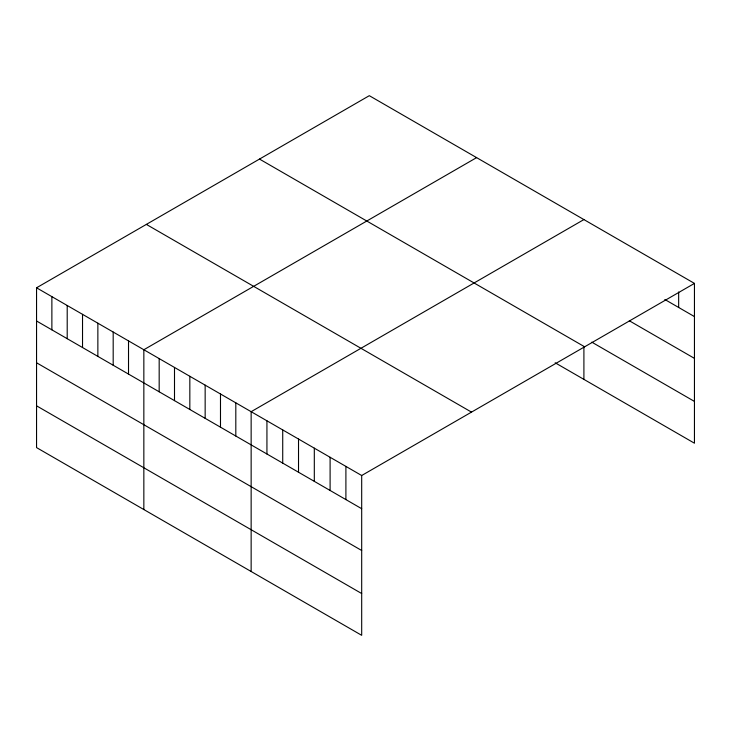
<?xml version="1.0" encoding="UTF-8"?>
<svg xmlns="http://www.w3.org/2000/svg" width="731" height="731" viewBox="0 0 731 731"><rect width="100%" height="100%" fill="white"/><g stroke="black" fill="none" stroke-linecap="round" stroke-linejoin="round"><path stroke-width="1.1" d="M694.45 283.4L361.69 475.515L361.69 635.321L36.55 447.6L36.55 287.795L369.31 95.679L694.45 283.4L694.45 443.205L555.167 362.786M476.603 157.622L143.843 349.747L143.843 509.553M583.905 219.574L251.144 411.69L251.144 571.496M664.835 299.491L694.45 316.587M629.309 320.763L694.45 358.373M591.799 342.154L694.45 401.42M259.496 159.075L584.636 346.796M146.364 224.399L471.504 412.12M36.55 287.795L361.69 475.515M36.55 320.991L361.69 508.703M36.55 362.768L361.69 550.489M36.55 405.824L361.69 593.535M678.66 291.98L678.66 307.468M583.905 347.243L583.905 379.38M345.9 466.396L345.9 499.593M330.101 457.277L330.101 490.474M314.312 448.158L314.312 481.354M298.522 439.039L298.522 472.235M282.723 429.929L282.723 463.116M266.934 420.809L266.934 453.997M235.811 402.845L235.811 436.032M220.488 393.991L220.488 427.187M205.155 385.146L205.155 418.333M189.832 376.291L189.832 409.488M174.499 367.446L174.499 400.634M159.175 358.592L159.175 391.789M128.519 340.893L128.519 374.089M113.186 332.048L113.186 365.235M97.863 323.193L97.863 356.39M82.53 314.348L82.53 347.536M67.206 305.494L67.206 338.691M51.874 296.649L51.874 329.836"/></g></svg>
